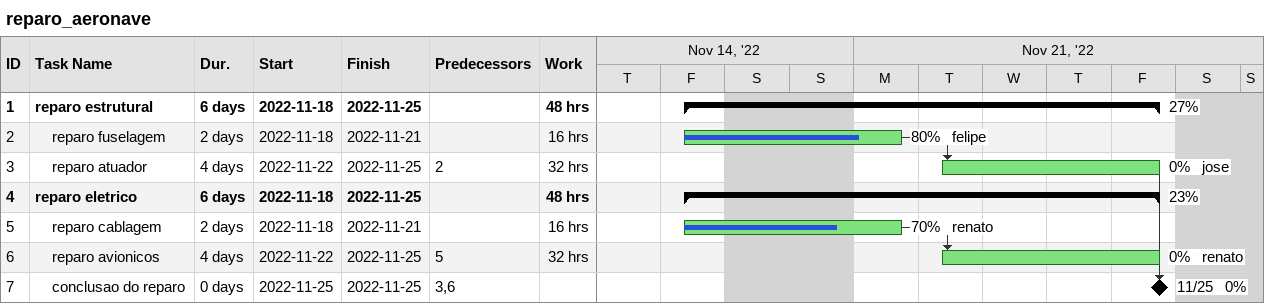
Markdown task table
reparo_aeronave

| ID | Level | Task | Duration | Start | Finish | Predecessors | Resources | % complete | Work (h) |
|---|---|---|---|---|---|---|---|---|---|
| 1 | 1 | **reparo estrutural** | 6d | 2022-11-18 | 2022-11-25 |  |  | 27 | 48 |
| 2 | 2 | reparo fuselagem | 2d | 2022-11-18 | 2022-11-21 |  | felipe | 80 | 16 |
| 3 | 2 | reparo atuador | 4d | 2022-11-22 | 2022-11-25 | 2 | jose | 0 | 32 |
| 4 | 1 | **reparo eletrico** | 6d | 2022-11-18 | 2022-11-25 |  |  | 23 | 48 |
| 5 | 2 | reparo cablagem | 2d | 2022-11-18 | 2022-11-21 |  | renato | 70 | 16 |
| 6 | 2 | reparo avionicos | 4d | 2022-11-22 | 2022-11-25 | 5 | renato | 0 | 32 |
| 7 | 2 | conclusao do reparo | 0d | 2022-11-25 | 2022-11-25 | 3, 6 |  | 0 |  |
